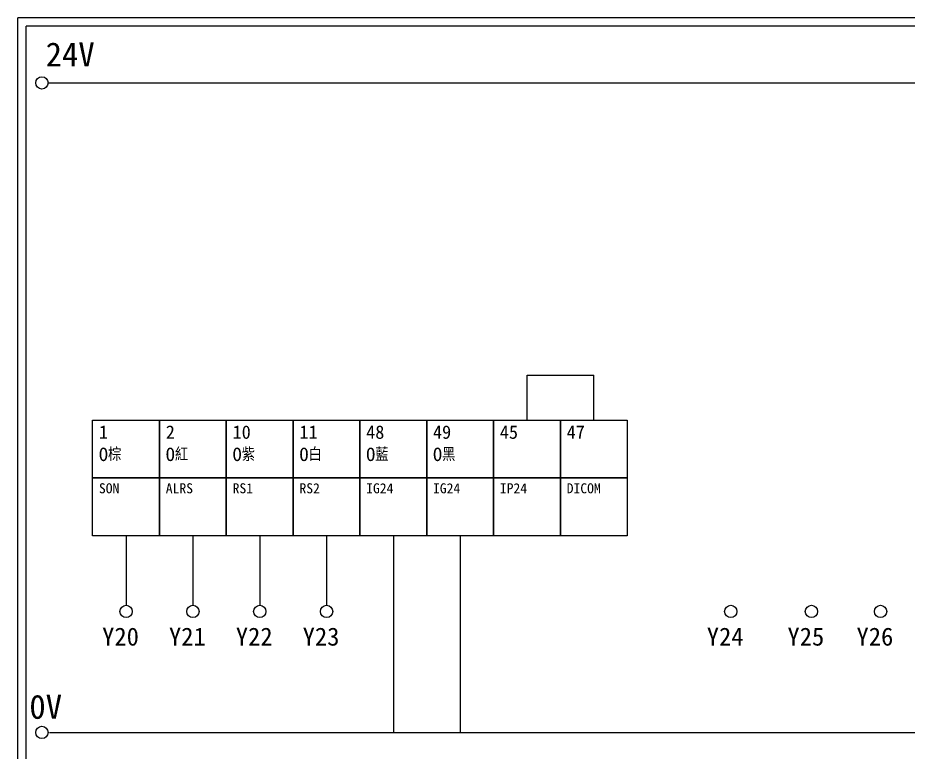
# Model space of a CAD drawing. Extents: x 926 to 1213, y -211 to -7.
# Drawn here: x 925.7 to 1059.1, y -117.2 to -7.2 of the extents above; entities that cross this region are included whole.
import ezdxf

# ---------------------------------------------------------------- set-up
doc = ezdxf.new("R2010")
doc.units = 0
doc.layers.get('0').update_dxf_attribs({"linetype": 'CONTINUOUS'})
doc.layers.add('圖框層', color=7, linetype='CONTINUOUS')
doc.layers.add('標尺寸層', color=3, linetype='CONTINUOUS')
doc.styles.add('STSL', font='KAIU.TTF')

msp = doc.modelspace()

# ---------------------------------------------------------------- linework, layer by layer
for p, q in [((941.96, -84.81), (941.96, -95.22)), ((951.97, -84.81), (951.97, -95.22)), ((961.98, -84.81), (961.98, -95.22)), ((971.99, -84.81), (971.99, -95.22)), ((981.98, -84.81), (981.98, -114.26)), ((991.99, -84.81), (991.99, -114.26))]:
    msp.add_line(p, q)
for points in [[(936.94, -67.49), (946.95, -67.49), (946.95, -76.15), (936.94, -76.15)], [(946.95, -67.49), (956.96, -67.49), (956.96, -76.15), (946.95, -76.15)], [(956.96, -67.49), (966.97, -67.49), (966.97, -76.15), (956.96, -76.15)], [(966.97, -67.49), (976.98, -67.49), (976.98, -76.15), (966.97, -76.15)], [(976.98, -67.49), (986.99, -67.49), (986.99, -76.15), (976.98, -76.15)], [(986.99, -67.49), (997, -67.49), (997, -76.15), (986.99, -76.15)], [(997, -67.49), (1007.01, -67.49), (1007.01, -76.15), (997, -76.15)], [(1007.01, -67.49), (1017.02, -67.49), (1017.02, -76.15), (1007.01, -76.15)], [(936.94, -76.15), (946.95, -76.15), (946.95, -84.81), (936.94, -84.81)], [(946.95, -76.15), (956.96, -76.15), (956.96, -84.81), (946.95, -84.81)], [(956.96, -76.15), (966.97, -76.15), (966.97, -84.81), (956.96, -84.81)], [(966.97, -76.15), (976.98, -76.15), (976.98, -84.81), (966.97, -84.81)], [(976.98, -76.15), (986.99, -76.15), (986.99, -84.81), (976.98, -84.81)], [(986.99, -76.15), (997, -76.15), (997, -84.81), (986.99, -84.81)], [(997, -76.15), (1007.01, -76.15), (1007.01, -84.81), (997, -84.81)], [(1007.01, -76.15), (1017.02, -76.15), (1017.02, -84.81), (1007.01, -84.81)]]:
    msp.add_lwpolyline(points, close=True)
at = {"layer": '圖框層', "color": 7}
for p, q in [((1212.74, -7.25), (925.74, -7.25)), ((925.74, -211.22), (925.74, -7.25)), ((1211.49, -8.5), (926.99, -8.5)), ((926.99, -209.97), (926.99, -8.5))]:
    msp.add_line(p, q, dxfattribs=at)
at = {"layer": '標尺寸層', "color": 7}
for p, q in [((930.28, -16.99), (1207.88, -16.99)), ((930.49, -114.26), (1208.36, -114.26))]:
    msp.add_line(p, q, dxfattribs=at)
at = {"layer": '標尺寸層', "color": 0}
for p, q in [((1002, -67.49), (1002, -60.74)), ((1002, -60.74), (1012.01, -60.74)), ((1012.01, -67.49), (1012.01, -60.74))]:
    msp.add_line(p, q, dxfattribs=at)
at = {"layer": '標尺寸層', "color": 7}
for centre in [(929.36, -16.99), (941.96, -96.14), (951.97, -96.14), (961.98, -96.14), (971.99, -96.14), (1032.51, -96.14), (1044.59, -96.14), (1054.94, -96.14), (929.36, -114.26)]:
    msp.add_circle(centre, 0.92, dxfattribs=at)

# ---------------------------------------------------------------- texts
at = {"width": 8.2913, "attachment_point": 1}
for s, insert, char_height in [('1\\PO{\\Fromanc,chineset|c136;棕}', (937.89, -68.29), 2), ('2\\PO{\\Fromanc,chineset|c136;紅}', (947.9, -68.29), 2), ('10\\PO{\\Fromanc,chineset|c136;紫}', (957.91, -68.29), 2), ('11\\PO{\\Fromanc,chineset|c136;白}', (967.92, -68.29), 2), ('48\\PO{\\Fromanc,chineset|c136;藍}', (977.91, -68.29), 2), ('49\\PO{\\Fromanc,chineset|c136;黑}', (987.92, -68.29), 2), ('45', (997.93, -68.29), 2), ('47', (1007.94, -68.29), 2), ('SON', (937.89, -76.95), 1.5), ('ALRS', (947.9, -76.95), 1.5), ('RS1', (957.91, -76.95), 1.5), ('RS2', (967.92, -76.95), 1.5), ('IG24', (977.91, -76.95), 1.5), ('IG24', (987.92, -76.95), 1.5), ('IP24', (997.93, -76.95), 1.5), ('DICOM', (1007.94, -76.95), 1.5)]:
    msp.add_mtext(s, dxfattribs=dict(at, insert=insert, char_height=char_height))
at = {"layer": '圖框層', "color": 4, "style": 'STSL'}
for s, height, p in [('24V', 3.6, (929.91, -14.53)), ('Y20', 2.7, (938.37, -101.26)), ('Y21', 2.7, (948.38, -101.26)), ('Y22', 2.7, (958.39, -101.26)), ('Y23', 2.7, (968.4, -101.26)), ('Y24', 2.7, (1028.92, -101.26)), ('Y25', 2.7, (1041, -101.26)), ('Y26', 2.7, (1051.34, -101.26)), ('0V', 3.6, (927.47, -112.22))]:
    msp.add_text(s, height=height, dxfattribs=at).set_placement(p)

doc.saveas('drawing.dxf')
